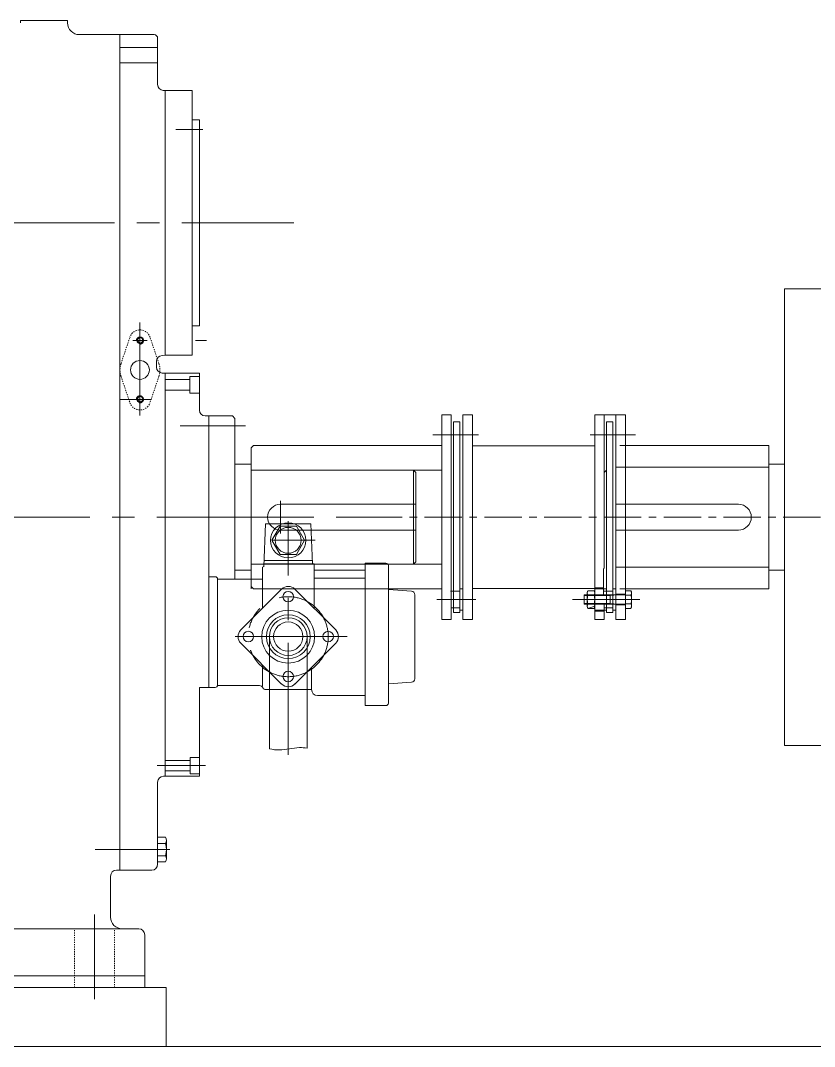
# Model space of a CAD drawing. Header units: inches. Extents: x 0 to 26418, y 0 to 20128.
# Drawn here: x 12150 to 12824, y 13113 to 13985 of the extents above; entities that cross this region are included whole.
import ezdxf

# ---------------------------------------------------------------- set-up
doc = ezdxf.new("R2010")
doc.units = ezdxf.units.IN
doc.header["$MEASUREMENT"] = 0
for name, pattern in [('ACAD_ISO02W100', [15, 12, -3]), ('CENTER', [50.8, 31.75, -6.35, 6.35, -6.35]), ('点画线', [18, 12, -2, 2, -2]), ('虚线', [2, 1, -1])]:
    doc.linetypes.add(name, pattern=pattern)
for name, color, linetype, lineweight in [('CAXA1', 5, 'CENTER', 5), ('中心线', 5, 'CENTER', 5), ('中心线层', 5, 'CENTER', 5), ('粗实线层', 7, 'Continuous', 5), ('细实线层', 7, 'Continuous', 5), ('虚线层', 6, 'ACAD_ISO02W100', 5)]:
    doc.layers.add(name, color=color, linetype=linetype, lineweight=lineweight)

msp = doc.modelspace()

# ---------------------------------------------------------------- linework, layer by layer
at = {"color": 7, "lineweight": 5}
for p, q in [((12234.24, 13262.51), (12234.24, 13972.64)), ((12234.24, 13972.64), (12234.24, 13935.14)), ((12266.26, 13969.64), (12266.26, 13930.22)), ((12272.74, 13925.14), (12270.99, 13925.23)), ((12272.74, 13900.14), (12272.74, 13925.14)), ((12272.74, 13925.14), (12295.73, 13925.14)), ((12272.74, 13925.14), (12295.73, 13925.14)), ((12272.74, 13700.14), (12272.74, 13925.14)), ((12295.73, 13925.14), (12295.73, 13700.14)), ((12301.73, 13900.14), (12301.73, 13725.13)), ((12798.99, 13607.51), (12798.99, 13756.68)), ((12798.99, 13756.68), (12849.86, 13756.68)), ((12295.73, 13740.13), (12295.73, 13702.63)), ((12295.73, 13740.13), (12295.73, 13725.13)), ((12301.73, 13739.77), (12301.73, 13726.49)), ((12295.74, 13725.14), (12295.73, 13725.14)), ((12295.73, 13725.13), (12301.73, 13725.13)), ((12251.24, 13715.64), (12248.24, 13712.64)), ((12248.24, 13712.79), (12248.25, 13712.95)), ((12248.24, 13712.64), (12248.24, 13712.79)), ((12254.23, 13712.79), (12248.24, 13712.64)), ((12248.24, 13712.64), (12248.78, 13712.64)), ((12248.25, 13712.95), (12248.27, 13713.11)), ((12248.27, 13713.11), (12248.3, 13713.26)), ((12248.3, 13713.26), (12248.34, 13713.41)), ((12248.34, 13713.41), (12248.38, 13713.56)), ((12248.38, 13713.56), (12248.44, 13713.71)), ((12248.44, 13713.71), (12248.5, 13713.86)), ((12248.5, 13713.86), (12248.56, 13714)), ((12248.56, 13714), (12248.64, 13714.14)), ((12248.64, 13714.14), (12248.72, 13714.27)), ((12248.72, 13714.27), (12248.81, 13714.4)), ((12248.78, 13712.64), (12251.24, 13710.18)), ((12248.78, 13712.51), (12248.78, 13712.64)), ((12248.78, 13712.64), (12251.24, 13710.18)), ((12248.79, 13712.38), (12248.78, 13712.51)), ((12248.81, 13712.25), (12248.79, 13712.38)), ((12248.81, 13714.4), (12248.91, 13714.53)), ((12248.83, 13712.13), (12248.81, 13712.25)), ((12248.86, 13712), (12248.83, 13712.13)), ((12248.9, 13711.88), (12248.86, 13712)), ((12248.94, 13711.76), (12248.9, 13711.88)), ((12248.91, 13714.53), (12249.01, 13714.64)), ((12248.99, 13711.64), (12248.94, 13711.76)), ((12249.05, 13711.52), (12248.99, 13711.64)), ((12249.01, 13714.64), (12249.12, 13714.76)), ((12249.11, 13711.41), (12249.05, 13711.52)), ((12249.17, 13711.3), (12249.11, 13711.41)), ((12249.12, 13714.76), (12249.23, 13714.87)), ((12249.25, 13711.19), (12249.17, 13711.3)), ((12249.23, 13714.87), (12249.35, 13714.97)), ((12249.33, 13711.09), (12249.25, 13711.19)), ((12249.41, 13710.99), (12249.33, 13711.09)), ((12249.35, 13714.97), (12249.47, 13715.06)), ((12249.5, 13710.9), (12249.41, 13710.99)), ((12249.47, 13715.06), (12249.6, 13715.15)), ((12249.59, 13710.81), (12249.5, 13710.9)), ((12249.69, 13710.73), (12249.59, 13710.81)), ((12249.6, 13715.15), (12249.74, 13715.24)), ((12249.79, 13710.65), (12249.69, 13710.73)), ((12249.74, 13715.24), (12249.87, 13715.31)), ((12249.9, 13710.58), (12249.79, 13710.65)), ((12249.87, 13715.31), (12250.02, 13715.38)), ((12250.01, 13710.51), (12249.9, 13710.58)), ((12250.12, 13710.45), (12250.01, 13710.51)), ((12250.02, 13715.38), (12250.16, 13715.44)), ((12250.24, 13710.39), (12250.12, 13710.45)), ((12250.16, 13715.44), (12250.31, 13715.49)), ((12250.36, 13710.34), (12250.24, 13710.39)), ((12250.31, 13715.49), (12250.46, 13715.54)), ((12250.48, 13710.3), (12250.36, 13710.34)), ((12250.46, 13715.54), (12250.61, 13715.57)), ((12250.6, 13710.26), (12250.48, 13710.3)), ((12250.73, 13710.23), (12250.6, 13710.26)), ((12250.61, 13715.57), (12250.77, 13715.6)), ((12250.85, 13710.21), (12250.73, 13710.23)), ((12250.77, 13715.6), (12250.92, 13715.62)), ((12250.98, 13710.19), (12250.85, 13710.21)), ((12250.92, 13715.62), (12251.08, 13715.63)), ((12251.11, 13710.18), (12250.98, 13710.19)), ((12251.08, 13715.63), (12251.24, 13715.64)), ((12251.24, 13710.18), (12251.11, 13710.18)), ((12251.24, 13709.64), (12251.24, 13715.64)), ((12251.24, 13715.64), (12251.39, 13715.63)), ((12251.24, 13709.64), (12254.24, 13712.64)), ((12251.24, 13710.18), (12251.24, 13709.64)), ((12251.39, 13709.64), (12251.24, 13709.64)), ((12251.39, 13715.63), (12251.55, 13715.62)), ((12251.55, 13709.65), (12251.39, 13709.64)), ((12251.55, 13715.62), (12251.71, 13715.6)), ((12251.71, 13709.67), (12251.55, 13709.65)), ((12251.71, 13715.6), (12251.86, 13715.57)), ((12251.86, 13709.7), (12251.71, 13709.67)), ((12251.86, 13715.57), (12252.01, 13715.54)), ((12252.01, 13709.74), (12251.86, 13709.7)), ((12252.01, 13715.54), (12252.16, 13715.49)), ((12252.16, 13709.78), (12252.01, 13709.74)), ((12252.16, 13715.49), (12252.31, 13715.44)), ((12252.31, 13709.84), (12252.16, 13709.78)), ((12252.31, 13715.44), (12252.46, 13715.38)), ((12252.46, 13709.9), (12252.31, 13709.84)), ((12252.46, 13715.38), (12252.6, 13715.31)), ((12252.6, 13709.96), (12252.46, 13709.9)), ((12252.6, 13715.31), (12252.74, 13715.24)), ((12252.74, 13710.04), (12252.6, 13709.96)), ((12252.74, 13715.24), (12252.87, 13715.15)), ((12252.87, 13710.12), (12252.74, 13710.04)), ((12252.87, 13715.15), (12253, 13715.06)), ((12253, 13710.21), (12252.87, 13710.12)), ((12253, 13715.06), (12253.12, 13714.97)), ((12253.12, 13710.31), (12253, 13710.21)), ((12253.12, 13714.97), (12253.24, 13714.87)), ((12253.24, 13710.41), (12253.12, 13710.31)), ((12253.24, 13714.87), (12253.36, 13714.76)), ((12253.36, 13710.52), (12253.24, 13710.41)), ((12253.36, 13714.76), (12253.47, 13714.64)), ((12253.47, 13710.63), (12253.36, 13710.52)), ((12253.47, 13714.64), (12253.57, 13714.53)), ((12253.57, 13710.75), (12253.47, 13710.63)), ((12253.57, 13714.53), (12253.66, 13714.4)), ((12253.66, 13710.87), (12253.57, 13710.75)), ((12253.66, 13714.4), (12253.75, 13714.27)), ((12253.75, 13711), (12253.66, 13710.87)), ((12253.75, 13714.27), (12253.83, 13714.14)), ((12253.83, 13711.14), (12253.75, 13711)), ((12253.83, 13714.14), (12253.91, 13714)), ((12253.91, 13711.28), (12253.83, 13711.14)), ((12253.91, 13714), (12253.98, 13713.86)), ((12253.98, 13711.42), (12253.91, 13711.28)), ((12253.98, 13713.86), (12254.04, 13713.71)), ((12254.04, 13711.56), (12253.98, 13711.42)), ((12254.04, 13713.71), (12254.09, 13713.56)), ((12254.09, 13711.71), (12254.04, 13711.56)), ((12254.09, 13713.56), (12254.13, 13713.41)), ((12254.13, 13711.86), (12254.09, 13711.71)), ((12254.13, 13713.41), (12254.17, 13713.26)), ((12254.17, 13712.01), (12254.13, 13711.86)), ((12254.17, 13713.26), (12254.2, 13713.11)), ((12254.2, 13712.17), (12254.17, 13712.01)), ((12254.2, 13713.11), (12254.22, 13712.95)), ((12254.22, 13712.32), (12254.2, 13712.17)), ((12254.22, 13712.95), (12254.23, 13712.79)), ((12254.23, 13712.48), (12254.22, 13712.32)), ((12254.24, 13712.64), (12254.23, 13712.48)), ((12269.98, 13699.97), (12272.74, 13700.14)), ((12272.74, 13700.14), (12295.73, 13700.14)), ((12265.24, 13694.97), (12265.24, 13690.01)), ((12301.74, 13685.01), (12270.24, 13685.01)), ((12272.74, 13685.01), (12272.74, 13342.31)), ((12301.74, 13682.01), (12293.74, 13682.01)), ((12293.74, 13682.01), (12293.74, 13668.01)), ((12301.74, 13685.01), (12301.74, 13653.51)), ((12293.74, 13679.51), (12272.74, 13679.51)), ((12251.2, 13665.64), (12248.2, 13662.64)), ((12248.68, 13664.27), (12248.77, 13664.4)), ((12248.77, 13664.4), (12248.87, 13664.53)), ((12248.87, 13664.53), (12248.97, 13664.64)), ((12248.97, 13664.64), (12249.08, 13664.76)), ((12249.08, 13664.76), (12249.19, 13664.87)), ((12249.19, 13664.87), (12249.31, 13664.97)), ((12249.31, 13664.97), (12249.43, 13665.06)), ((12249.43, 13665.06), (12249.56, 13665.15)), ((12249.56, 13665.15), (12249.7, 13665.24)), ((12249.7, 13665.24), (12249.84, 13665.31)), ((12249.84, 13665.31), (12249.98, 13665.38)), ((12249.98, 13665.38), (12250.12, 13665.44)), ((12250.12, 13665.44), (12250.27, 13665.49)), ((12250.27, 13665.49), (12250.42, 13665.54)), ((12250.42, 13665.54), (12250.57, 13665.57)), ((12250.57, 13665.57), (12250.73, 13665.6)), ((12250.73, 13665.6), (12250.88, 13665.62)), ((12250.88, 13665.62), (12251.04, 13665.63)), ((12251.04, 13665.63), (12251.2, 13665.64)), ((12251.2, 13659.64), (12251.2, 13665.64)), ((12251.2, 13665.64), (12251.35, 13665.63)), ((12251.35, 13665.63), (12251.51, 13665.62)), ((12251.51, 13665.62), (12251.67, 13665.6)), ((12251.67, 13665.6), (12251.82, 13665.57)), ((12251.82, 13665.57), (12251.97, 13665.54)), ((12251.97, 13665.54), (12252.12, 13665.49)), ((12252.12, 13665.49), (12252.27, 13665.44)), ((12252.27, 13665.44), (12252.42, 13665.38)), ((12252.42, 13665.38), (12252.56, 13665.31)), ((12252.56, 13665.31), (12252.7, 13665.24)), ((12252.7, 13665.24), (12252.83, 13665.15)), ((12252.83, 13665.15), (12252.96, 13665.06)), ((12252.96, 13665.06), (12253.09, 13664.97)), ((12253.09, 13664.97), (12253.21, 13664.87)), ((12253.21, 13664.87), (12253.32, 13664.76)), ((12253.32, 13664.76), (12253.43, 13664.64)), ((12253.43, 13664.64), (12253.53, 13664.53)), ((12253.53, 13664.53), (12253.62, 13664.4)), ((12253.62, 13664.4), (12253.71, 13664.27)), ((12293.74, 13670.51), (12272.74, 13670.51)), ((12301.74, 13668.01), (12293.74, 13668.01)), ((12248.2, 13662.79), (12248.21, 13662.95)), ((12248.2, 13662.64), (12248.2, 13662.79)), ((12254.19, 13662.79), (12248.2, 13662.64)), ((12248.2, 13662.64), (12248.74, 13662.64)), ((12248.21, 13662.95), (12248.23, 13663.11)), ((12248.23, 13663.11), (12248.26, 13663.26)), ((12248.26, 13663.26), (12248.3, 13663.41)), ((12248.3, 13663.41), (12248.34, 13663.56)), ((12248.34, 13663.56), (12248.4, 13663.71)), ((12248.4, 13663.71), (12248.46, 13663.86)), ((12248.46, 13663.86), (12248.52, 13664)), ((12248.52, 13664), (12248.6, 13664.14)), ((12248.6, 13664.14), (12248.68, 13664.27)), ((12248.74, 13662.64), (12251.2, 13660.18)), ((12248.74, 13662.51), (12248.74, 13662.64)), ((12248.74, 13662.64), (12251.2, 13660.18)), ((12248.75, 13662.38), (12248.74, 13662.51)), ((12248.77, 13662.25), (12248.75, 13662.38)), ((12248.79, 13662.13), (12248.77, 13662.25)), ((12248.82, 13662), (12248.79, 13662.13)), ((12248.86, 13661.88), (12248.82, 13662)), ((12248.9, 13661.76), (12248.86, 13661.88)), ((12248.95, 13661.64), (12248.9, 13661.76)), ((12249.01, 13661.52), (12248.95, 13661.64)), ((12249.07, 13661.41), (12249.01, 13661.52)), ((12249.14, 13661.3), (12249.07, 13661.41)), ((12249.21, 13661.19), (12249.14, 13661.3)), ((12249.29, 13661.09), (12249.21, 13661.19)), ((12249.37, 13660.99), (12249.29, 13661.09)), ((12249.46, 13660.9), (12249.37, 13660.99)), ((12249.55, 13660.81), (12249.46, 13660.9)), ((12249.65, 13660.73), (12249.55, 13660.81)), ((12249.75, 13660.65), (12249.65, 13660.73)), ((12249.86, 13660.58), (12249.75, 13660.65)), ((12249.97, 13660.51), (12249.86, 13660.58)), ((12250.08, 13660.45), (12249.97, 13660.51)), ((12250.2, 13660.39), (12250.08, 13660.45)), ((12250.32, 13660.34), (12250.2, 13660.39)), ((12250.44, 13660.3), (12250.32, 13660.34)), ((12250.56, 13660.26), (12250.44, 13660.3)), ((12250.69, 13660.23), (12250.56, 13660.26)), ((12250.81, 13660.21), (12250.69, 13660.23)), ((12250.94, 13660.19), (12250.81, 13660.21)), ((12251.07, 13660.18), (12250.94, 13660.19)), ((12251.2, 13660.18), (12251.07, 13660.18)), ((12251.2, 13659.64), (12254.2, 13662.64)), ((12251.2, 13660.18), (12251.2, 13659.64)), ((12251.35, 13659.64), (12251.2, 13659.64)), ((12251.51, 13659.65), (12251.35, 13659.64)), ((12251.67, 13659.67), (12251.51, 13659.65)), ((12251.82, 13659.7), (12251.67, 13659.67)), ((12251.97, 13659.74), (12251.82, 13659.7)), ((12252.12, 13659.78), (12251.97, 13659.74)), ((12252.27, 13659.84), (12252.12, 13659.78)), ((12252.42, 13659.9), (12252.27, 13659.84)), ((12252.56, 13659.96), (12252.42, 13659.9)), ((12252.7, 13660.04), (12252.56, 13659.96)), ((12252.83, 13660.12), (12252.7, 13660.04)), ((12252.96, 13660.21), (12252.83, 13660.12)), ((12253.09, 13660.31), (12252.96, 13660.21)), ((12253.21, 13660.41), (12253.09, 13660.31)), ((12253.32, 13660.52), (12253.21, 13660.41)), ((12253.43, 13660.63), (12253.32, 13660.52)), ((12253.53, 13660.75), (12253.43, 13660.63)), ((12253.62, 13660.87), (12253.53, 13660.75)), ((12253.71, 13661), (12253.62, 13660.87)), ((12253.71, 13664.27), (12253.8, 13664.14)), ((12253.8, 13661.14), (12253.71, 13661)), ((12253.8, 13664.14), (12253.87, 13664)), ((12253.87, 13661.28), (12253.8, 13661.14)), ((12253.87, 13664), (12253.94, 13663.86)), ((12253.94, 13661.42), (12253.87, 13661.28)), ((12253.94, 13663.86), (12254, 13663.71)), ((12254, 13661.56), (12253.94, 13661.42)), ((12254, 13663.71), (12254.05, 13663.56)), ((12254.05, 13661.71), (12254, 13661.56)), ((12254.05, 13663.56), (12254.1, 13663.41)), ((12254.1, 13661.86), (12254.05, 13661.71)), ((12254.1, 13663.41), (12254.13, 13663.26)), ((12254.13, 13662.01), (12254.1, 13661.86)), ((12254.13, 13663.26), (12254.16, 13663.11)), ((12254.16, 13662.17), (12254.13, 13662.01)), ((12254.16, 13663.11), (12254.18, 13662.95)), ((12254.18, 13662.32), (12254.16, 13662.17)), ((12254.18, 13662.95), (12254.19, 13662.79)), ((12254.19, 13662.48), (12254.18, 13662.32)), ((12254.2, 13662.64), (12254.19, 13662.48)), ((12329.74, 13648.51), (12306.74, 13648.51)), ((12309.74, 13648.51), (12309.74, 13631.51)), ((12309.74, 13648.51), (12309.74, 13417.83)), ((12507.74, 13649.51), (12507.74, 13475.51)), ((12513.74, 13649.51), (12507.74, 13649.51)), ((12515.74, 13649.51), (12507.74, 13649.51)), ((12515.74, 13649.51), (12515.74, 13475.51)), ((12525.74, 13649.51), (12525.74, 13475.51)), ((12533.74, 13649.51), (12525.74, 13649.51)), ((12533.74, 13649.51), (12533.74, 13475.51)), ((12637.74, 13649.51), (12637.74, 13475.51)), ((12637.74, 13649.51), (12645.74, 13649.51)), ((12663.74, 13649.51), (12637.74, 13649.51)), ((12645.74, 13649.51), (12645.74, 13519.01)), ((12655.74, 13475.51), (12655.74, 13649.51)), ((12655.74, 13649.51), (12663.74, 13649.51)), ((12663.74, 13475.51), (12663.74, 13649.51)), ((12331.74, 13646.51), (12331.74, 13517.5)), ((12517.74, 13481.51), (12517.74, 13643.51)), ((12517.74, 13643.51), (12523.04, 13643.51)), ((12523.04, 13481.51), (12523.04, 13643.51)), ((12647.74, 13481.51), (12647.74, 13643.51)), ((12647.74, 13643.51), (12653.04, 13643.51)), ((12653.04, 13481.51), (12653.04, 13643.51)), ((12347.74, 13623.51), (12345.74, 13621.51)), ((12345.74, 13607.51), (12345.74, 13621.51)), ((12507.74, 13623.51), (12347.74, 13623.51)), ((12637.74, 13623.01), (12533.74, 13623.01)), ((12785.74, 13623.51), (12658.99, 13623.51)), ((12785.74, 13607.51), (12785.74, 13623.51)), ((12345.74, 13607.51), (12331.74, 13607.51)), ((12345.74, 13607.51), (12345.74, 13517.51)), ((12345.74, 13607.51), (12345.74, 13501.51)), ((12655.74, 13562.51), (12655.74, 13605.01)), ((12655.74, 13605.01), (12785.74, 13605.01)), ((12785.74, 13562.51), (12785.74, 13607.51)), ((12785.74, 13607.51), (12798.99, 13607.51)), ((12785.74, 13605.01), (12785.74, 13520.01)), ((12798.99, 13607.51), (12798.99, 13567.59)), ((12507.74, 13602.51), (12345.74, 13602.51)), ((12483.74, 13602.51), (12485.74, 13600.51)), ((12483.74, 13602.51), (12483.74, 13522.51)), ((12485.74, 13600.51), (12485.74, 13524.51)), ((12647.74, 13602.51), (12645.74, 13600.51)), ((12485.74, 13573.51), (12370.74, 13573.51)), ((12655.74, 13573.51), (12759.74, 13573.51)), ((12655.74, 13520.01), (12655.74, 13562.51)), ((12785.74, 13562.51), (12785.74, 13517.51)), ((12798.99, 13567.59), (12798.99, 13368.34)), ((12357.9, 13556.93), (12356.63, 13520.69)), ((12357.9, 13556.93), (12396.58, 13556.93)), ((12370.31, 13554.83), (12363.38, 13542.83)), ((12485.74, 13551.51), (12370.09, 13551.51)), ((12384.17, 13554.83), (12370.31, 13554.83)), ((12391.1, 13542.83), (12384.17, 13554.83)), ((12396.58, 13556.93), (12397.77, 13522.83)), ((12655.74, 13551.51), (12759.74, 13551.51)), ((12363.38, 13542.83), (12370.31, 13530.83)), ((12384.17, 13530.83), (12391.1, 13542.83)), ((12397.67, 13525.83), (12356.81, 13525.83)), ((12370.31, 13530.83), (12384.17, 13530.83)), ((12345.74, 13517.51), (12331.74, 13517.51)), ((12345.74, 13517.51), (12331.74, 13517.51)), ((12331.74, 13509.83), (12331.74, 13517.5)), ((12507.74, 13522.51), (12345.74, 13522.51)), ((12345.74, 13517.51), (12345.74, 13503.51)), ((12355.25, 13485), (12355.25, 13520.12)), ((12399.23, 13522.83), (12356.81, 13522.83)), ((12399.23, 13485), (12399.23, 13522.83)), ((12399.23, 13517.54), (12442.75, 13517.54)), ((12442.75, 13402.33), (12442.75, 13523.43)), ((12442.75, 13523.43), (12460.31, 13523.43)), ((12462.31, 13404.33), (12462.31, 13521.43)), ((12483.74, 13522.51), (12485.74, 13524.51)), ((12645.04, 13496.51), (12645.04, 13519.01)), ((12785.74, 13520.01), (12655.74, 13520.01)), ((12785.74, 13517.51), (12785.74, 13501.51)), ((12785.74, 13517.51), (12798.99, 13517.51)), ((12315.24, 13511.83), (12309.74, 13511.83)), ((12317.24, 13419.83), (12317.24, 13509.83)), ((12317.24, 13509.83), (12355.25, 13509.83)), ((12442.75, 13510.78), (12399.23, 13510.78)), ((12336.94, 13466.69), (12371.58, 13501.33)), ((12347.74, 13501.51), (12345.74, 13503.51)), ((12507.74, 13501.51), (12347.74, 13501.51)), ((12382.9, 13501.33), (12417.55, 13466.69)), ((12481.94, 13499.62), (12462.31, 13500.95)), ((12523.04, 13499.51), (12515.04, 13499.51)), ((12525.74, 13501.51), (12523.04, 13501.51)), ((12533.74, 13502.01), (12637.74, 13502.01)), ((12631.94, 13500.01), (12631.34, 13498.14)), ((12631.94, 13500.01), (12631.34, 13498.14)), ((12631.37, 13498.6), (12631.38, 13498.67)), ((12631.38, 13498.67), (12631.39, 13498.74)), ((12631.39, 13498.74), (12631.41, 13498.8)), ((12631.41, 13498.8), (12631.42, 13498.87)), ((12631.42, 13498.87), (12631.44, 13498.93)), ((12631.44, 13498.93), (12631.45, 13499)), ((12631.45, 13499), (12631.47, 13499.06)), ((12631.47, 13499.06), (12631.49, 13499.12)), ((12631.49, 13499.12), (12631.51, 13499.19)), ((12631.51, 13499.19), (12631.53, 13499.25)), ((12631.53, 13499.25), (12631.56, 13499.31)), ((12631.56, 13499.31), (12631.58, 13499.37)), ((12631.58, 13499.37), (12631.61, 13499.44)), ((12631.61, 13499.44), (12631.64, 13499.5)), ((12631.64, 13499.5), (12631.67, 13499.56)), ((12631.67, 13499.56), (12631.7, 13499.62)), ((12631.7, 13499.62), (12631.73, 13499.68)), ((12631.73, 13499.68), (12631.76, 13499.73)), ((12631.76, 13499.73), (12631.79, 13499.79)), ((12631.79, 13499.79), (12631.83, 13499.85)), ((12631.83, 13499.85), (12631.86, 13499.9)), ((12631.86, 13499.9), (12631.9, 13499.96)), ((12631.9, 13499.96), (12631.94, 13500.01)), ((12637.13, 13500.01), (12631.94, 13500.01)), ((12637.13, 13500.01), (12631.94, 13500.01)), ((12637.74, 13498.14), (12637.13, 13500.01)), ((12637.13, 13500.01), (12637.17, 13499.96)), ((12637.74, 13498.14), (12637.13, 13500.01)), ((12637.17, 13499.96), (12637.21, 13499.9)), ((12637.21, 13499.9), (12637.25, 13499.85)), ((12637.25, 13499.85), (12637.28, 13499.79)), ((12637.28, 13499.79), (12637.31, 13499.73)), ((12637.31, 13499.73), (12637.35, 13499.68)), ((12637.35, 13499.68), (12637.38, 13499.62)), ((12637.38, 13499.62), (12637.41, 13499.56)), ((12637.41, 13499.56), (12637.44, 13499.5)), ((12637.44, 13499.5), (12637.46, 13499.44)), ((12637.46, 13499.44), (12637.49, 13499.37)), ((12637.49, 13499.37), (12637.52, 13499.31)), ((12637.52, 13499.31), (12637.54, 13499.25)), ((12637.54, 13499.25), (12637.56, 13499.19)), ((12637.56, 13499.19), (12637.58, 13499.12)), ((12637.58, 13499.12), (12637.6, 13499.06)), ((12637.6, 13499.06), (12637.62, 13499)), ((12637.62, 13499), (12637.64, 13498.93)), ((12637.64, 13498.93), (12637.65, 13498.87)), ((12637.65, 13498.87), (12637.67, 13498.8)), ((12637.67, 13498.8), (12637.68, 13498.74)), ((12637.68, 13498.74), (12637.69, 13498.67)), ((12637.69, 13498.67), (12637.7, 13498.6)), ((12645.04, 13502.51), (12637.74, 13502.51)), ((12647.74, 13501.51), (12637.74, 13501.51)), ((12653.04, 13499.51), (12645.04, 13499.51)), ((12655.74, 13501.51), (12653.04, 13501.51)), ((12785.74, 13501.51), (12658.99, 13501.51)), ((12668.44, 13500.01), (12663.74, 13500.01)), ((12663.74, 13500.01), (12663.74, 13500.01)), ((12663.74, 13500.01), (12663.74, 13496.51)), ((12663.74, 13500.01), (12663.74, 13485)), ((12668.44, 13500.01), (12663.74, 13500.01)), ((12669.04, 13498.14), (12668.44, 13500.01)), ((12668.44, 13500.01), (12668.48, 13499.96)), ((12669.04, 13498.14), (12668.44, 13500.01)), ((12668.48, 13499.96), (12668.51, 13499.9)), ((12668.51, 13499.9), (12668.55, 13499.85)), ((12668.55, 13499.85), (12668.59, 13499.79)), ((12668.59, 13499.79), (12668.62, 13499.73)), ((12668.62, 13499.73), (12668.65, 13499.68)), ((12668.65, 13499.68), (12668.68, 13499.62)), ((12668.68, 13499.62), (12668.71, 13499.56)), ((12668.71, 13499.56), (12668.74, 13499.5)), ((12668.74, 13499.5), (12668.77, 13499.44)), ((12668.77, 13499.44), (12668.79, 13499.37)), ((12668.79, 13499.37), (12668.82, 13499.31)), ((12668.82, 13499.31), (12668.84, 13499.25)), ((12668.84, 13499.25), (12668.87, 13499.19)), ((12668.87, 13499.19), (12668.89, 13499.12)), ((12668.89, 13499.12), (12668.91, 13499.06)), ((12668.91, 13499.06), (12668.92, 13499)), ((12668.92, 13499), (12668.94, 13498.93)), ((12668.94, 13498.93), (12668.96, 13498.87)), ((12668.96, 13498.87), (12668.97, 13498.8)), ((12668.97, 13498.8), (12668.99, 13498.74)), ((12668.99, 13498.74), (12669, 13498.67)), ((12669, 13498.67), (12669.01, 13498.6)), ((12484.74, 13425.23), (12484.74, 13496.62)), ((12650.74, 13496.51), (12628.74, 13496.51)), ((12628.74, 13496.51), (12628.74, 13496.51)), ((12628.74, 13496.51), (12628.74, 13495.91)), ((12663.74, 13496.51), (12628.74, 13496.51)), ((12628.74, 13496.51), (12628.74, 13488.51)), ((12628.74, 13495.91), (12628.74, 13495.91)), ((12628.74, 13495.91), (12628.74, 13492.51)), ((12628.74, 13492.51), (12628.74, 13489.11)), ((12631.34, 13498.34), (12631.35, 13498.4)), ((12631.34, 13498.27), (12631.34, 13498.34)), ((12631.34, 13498.2), (12631.34, 13498.27)), ((12631.34, 13498.14), (12631.34, 13498.2)), ((12631.34, 13498.14), (12631.34, 13492.51)), ((12631.34, 13486.88), (12631.34, 13498.14)), ((12631.34, 13492.51), (12631.34, 13486.88)), ((12631.35, 13498.47), (12631.36, 13498.54)), ((12631.35, 13498.4), (12631.35, 13498.47)), ((12631.36, 13498.54), (12631.37, 13498.6)), ((12631.94, 13496.26), (12637.13, 13496.26)), ((12637.7, 13498.6), (12637.71, 13498.54)), ((12637.71, 13498.54), (12637.72, 13498.47)), ((12637.72, 13498.47), (12637.73, 13498.4)), ((12637.73, 13498.4), (12637.73, 13498.34)), ((12637.73, 13498.34), (12637.73, 13498.27)), ((12637.73, 13498.27), (12637.74, 13498.2)), ((12637.74, 13498.2), (12637.74, 13498.14)), ((12637.74, 13492.51), (12637.74, 13498.14)), ((12637.74, 13486.88), (12637.74, 13498.14)), ((12637.74, 13486.88), (12637.74, 13492.51)), ((12637.74, 13492.51), (12637.74, 13492.51)), ((12656.99, 13496.51), (12650.74, 13496.51)), ((12650.74, 13496.51), (12650.74, 13496.51)), ((12650.74, 13496.51), (12650.74, 13488.51)), ((12663.74, 13497.01), (12655.74, 13497.01)), ((12663.74, 13496.51), (12656.99, 13496.51)), ((12656.99, 13496.51), (12656.99, 13496.51)), ((12663.74, 13496.51), (12663.74, 13496.51)), ((12663.74, 13496.51), (12663.74, 13488.51)), ((12668.44, 13496.26), (12663.74, 13496.26)), ((12669.01, 13498.6), (12669.02, 13498.54)), ((12669.02, 13498.54), (12669.02, 13498.47)), ((12669.02, 13498.47), (12669.03, 13498.4)), ((12669.03, 13498.4), (12669.03, 13498.34)), ((12669.03, 13498.34), (12669.04, 13498.27)), ((12669.04, 13498.27), (12669.04, 13498.2)), ((12669.04, 13498.2), (12669.04, 13498.14)), ((12669.04, 13492.51), (12669.04, 13498.14)), ((12669.04, 13498.14), (12669.04, 13486.88)), ((12669.04, 13486.88), (12669.04, 13492.51)), ((12669.04, 13492.51), (12669.04, 13492.51)), ((12523.04, 13485.51), (12515.73, 13485.51)), ((12517.74, 13481.51), (12523.04, 13481.51)), ((12525.74, 13483.51), (12523.04, 13483.51)), ((12628.74, 13489.11), (12628.74, 13489.11)), ((12628.74, 13489.11), (12628.74, 13488.51)), ((12628.74, 13488.51), (12628.74, 13488.51)), ((12628.74, 13488.51), (12650.74, 13488.51)), ((12663.74, 13488.51), (12628.74, 13488.51)), ((12631.34, 13486.88), (12631.94, 13485)), ((12631.34, 13486.81), (12631.34, 13486.88)), ((12631.34, 13486.88), (12631.94, 13485)), ((12631.34, 13486.75), (12631.34, 13486.81)), ((12631.34, 13486.68), (12631.34, 13486.75)), ((12631.35, 13486.61), (12631.34, 13486.68)), ((12631.35, 13486.55), (12631.35, 13486.61)), ((12631.36, 13486.48), (12631.35, 13486.55)), ((12631.37, 13486.41), (12631.36, 13486.48)), ((12631.38, 13486.35), (12631.37, 13486.41)), ((12631.39, 13486.28), (12631.38, 13486.35)), ((12631.41, 13486.22), (12631.39, 13486.28)), ((12631.42, 13486.15), (12631.41, 13486.22)), ((12631.44, 13486.09), (12631.42, 13486.15)), ((12631.45, 13486.02), (12631.44, 13486.09)), ((12631.47, 13485.96), (12631.45, 13486.02)), ((12631.49, 13485.89), (12631.47, 13485.96)), ((12631.51, 13485.83), (12631.49, 13485.89)), ((12631.53, 13485.77), (12631.51, 13485.83)), ((12631.56, 13485.71), (12631.53, 13485.77)), ((12631.58, 13485.64), (12631.56, 13485.71)), ((12631.61, 13485.58), (12631.58, 13485.64)), ((12631.64, 13485.52), (12631.61, 13485.58)), ((12631.67, 13485.46), (12631.64, 13485.52)), ((12631.7, 13485.4), (12631.67, 13485.46)), ((12631.73, 13485.34), (12631.7, 13485.4)), ((12631.76, 13485.28), (12631.73, 13485.34)), ((12631.79, 13485.23), (12631.76, 13485.28)), ((12631.83, 13485.17), (12631.79, 13485.23)), ((12631.86, 13485.11), (12631.83, 13485.17)), ((12631.9, 13485.06), (12631.86, 13485.11)), ((12631.94, 13485), (12631.9, 13485.06)), ((12631.94, 13488.76), (12637.13, 13488.76)), ((12631.94, 13485), (12637.74, 13486.88)), ((12637.13, 13485), (12631.94, 13485)), ((12637.13, 13485), (12637.74, 13486.88)), ((12637.17, 13485.06), (12637.13, 13485)), ((12637.21, 13485.11), (12637.17, 13485.06)), ((12637.25, 13485.17), (12637.21, 13485.11)), ((12637.28, 13485.23), (12637.25, 13485.17)), ((12637.31, 13485.28), (12637.28, 13485.23)), ((12637.35, 13485.34), (12637.31, 13485.28)), ((12637.38, 13485.4), (12637.35, 13485.34)), ((12637.41, 13485.46), (12637.38, 13485.4)), ((12637.44, 13485.52), (12637.41, 13485.46)), ((12637.46, 13485.58), (12637.44, 13485.52)), ((12637.49, 13485.64), (12637.46, 13485.58)), ((12637.52, 13485.71), (12637.49, 13485.64)), ((12637.54, 13485.77), (12637.52, 13485.71)), ((12637.56, 13485.83), (12637.54, 13485.77)), ((12637.58, 13485.89), (12637.56, 13485.83)), ((12637.6, 13485.96), (12637.58, 13485.89)), ((12637.62, 13486.02), (12637.6, 13485.96)), ((12637.64, 13486.09), (12637.62, 13486.02)), ((12637.65, 13486.15), (12637.64, 13486.09)), ((12637.67, 13486.22), (12637.65, 13486.15)), ((12637.68, 13486.28), (12637.67, 13486.22)), ((12637.69, 13486.35), (12637.68, 13486.28)), ((12637.7, 13486.41), (12637.69, 13486.35)), ((12637.71, 13486.48), (12637.7, 13486.41)), ((12637.72, 13486.55), (12637.71, 13486.48)), ((12637.73, 13486.61), (12637.72, 13486.55)), ((12637.74, 13486.81), (12637.73, 13486.75)), ((12637.73, 13486.75), (12637.73, 13486.68)), ((12637.73, 13486.68), (12637.73, 13486.61)), ((12637.74, 13486.88), (12637.74, 13486.81)), ((12647.74, 13483.51), (12637.74, 13483.51)), ((12645.74, 13482.51), (12637.74, 13482.51)), ((12645.74, 13488.51), (12645.74, 13475.51)), ((12653.04, 13485.51), (12645.74, 13485.51)), ((12647.74, 13481.51), (12653.04, 13481.51)), ((12650.74, 13488.51), (12656.99, 13488.51)), ((12655.74, 13483.51), (12653.04, 13483.51)), ((12663.74, 13488.01), (12655.74, 13488.01)), ((12656.99, 13488.51), (12656.99, 13488.51)), ((12656.99, 13488.51), (12663.74, 13488.51)), ((12668.44, 13488.76), (12663.74, 13488.76)), ((12663.74, 13488.51), (12663.74, 13488.51)), ((12663.74, 13488.51), (12663.74, 13485)), ((12663.74, 13485), (12663.74, 13485)), ((12663.74, 13485), (12668.44, 13485)), ((12668.44, 13485), (12663.74, 13485)), ((12668.44, 13485), (12669.04, 13486.88)), ((12668.44, 13485), (12669.04, 13486.88)), ((12668.48, 13485.06), (12668.44, 13485)), ((12668.51, 13485.11), (12668.48, 13485.06)), ((12668.55, 13485.17), (12668.51, 13485.11)), ((12668.59, 13485.23), (12668.55, 13485.17)), ((12668.62, 13485.28), (12668.59, 13485.23)), ((12668.65, 13485.34), (12668.62, 13485.28)), ((12668.68, 13485.4), (12668.65, 13485.34)), ((12668.71, 13485.46), (12668.68, 13485.4)), ((12668.74, 13485.52), (12668.71, 13485.46)), ((12668.77, 13485.58), (12668.74, 13485.52)), ((12668.79, 13485.64), (12668.77, 13485.58)), ((12668.82, 13485.71), (12668.79, 13485.64)), ((12668.84, 13485.77), (12668.82, 13485.71)), ((12668.87, 13485.83), (12668.84, 13485.77)), ((12668.89, 13485.89), (12668.87, 13485.83)), ((12668.91, 13485.96), (12668.89, 13485.89)), ((12668.92, 13486.02), (12668.91, 13485.96)), ((12668.94, 13486.09), (12668.92, 13486.02)), ((12668.96, 13486.15), (12668.94, 13486.09)), ((12668.97, 13486.22), (12668.96, 13486.15)), ((12668.99, 13486.28), (12668.97, 13486.22)), ((12669, 13486.35), (12668.99, 13486.28)), ((12669.01, 13486.41), (12669, 13486.35)), ((12669.02, 13486.48), (12669.01, 13486.41)), ((12669.03, 13486.61), (12669.02, 13486.55)), ((12669.02, 13486.55), (12669.02, 13486.48)), ((12669.04, 13486.75), (12669.03, 13486.68)), ((12669.03, 13486.68), (12669.03, 13486.61)), ((12669.04, 13486.88), (12669.04, 13486.81)), ((12669.04, 13486.81), (12669.04, 13486.75)), ((12515.74, 13475.51), (12507.74, 13475.51)), ((12533.74, 13475.51), (12525.74, 13475.51)), ((12637.74, 13475.51), (12645.74, 13475.51)), ((12655.74, 13475.51), (12663.74, 13475.51)), ((12371.58, 13420.72), (12336.94, 13455.37)), ((12382.9, 13420.72), (12417.55, 13455.37)), ((12355.25, 13418.93), (12355.25, 13437.05)), ((12397.05, 13434.88), (12397.05, 13415.93)), ((12481.94, 13422.24), (12462.31, 13420.91)), ((12315.24, 13417.83), (12301.74, 13417.83)), ((12301.74, 13417.83), (12301.74, 13342.31)), ((12317.24, 13419.33), (12352.85, 13419.33)), ((12397.05, 13415.93), (12358.25, 13415.93)), ((12442.75, 13410.93), (12402.05, 13410.93)), ((12460.31, 13402.33), (12442.75, 13402.33)), ((12798.99, 13368.34), (12849.86, 13368.34)), ((12272.74, 13355.81), (12288.29, 13355.81)), ((12288.29, 13355.81), (12293.79, 13355.81)), ((12293.79, 13358.31), (12293.79, 13344.31)), ((12293.79, 13358.31), (12301.74, 13358.31)), ((12271.24, 13342.31), (12301.74, 13342.31)), ((12293.79, 13346.81), (12272.74, 13346.81)), ((12272.74, 13346.81), (12288.29, 13346.81)), ((12293.79, 13344.31), (12301.74, 13344.31)), ((12266.24, 13267.51), (12266.24, 13337.31)), ((12266.24, 13290.4), (12266.24, 13269.62)), ((12272.97, 13290.4), (12266.24, 13290.4)), ((12266.24, 13286.01), (12266.24, 13274.01)), ((12272.97, 13285.2), (12266.24, 13285.2)), ((12273.74, 13287.8), (12273.74, 13272.21)), ((12272.97, 13274.81), (12266.24, 13274.81)), ((12272.97, 13269.62), (12266.24, 13269.62)), ((12226.24, 13222.63), (12226.24, 13257.51)), ((12261.24, 13262.51), (12231.24, 13262.51)), ((12236.07, 13212.63), (11809.24, 13212.63)), ((12236.24, 13212.63), (12250.28, 13212.63)), ((12255.24, 13207.63), (12255.24, 13162.63)), ((12057.74, 13172.63), (12255.24, 13172.63)), ((12273.5, 13162.63), (11770.24, 13162.63)), ((11790.24, 13162.63), (12255.24, 13162.63)), ((12273.5, 13112.63), (12273.5, 13162.63)), ((14450.24, 13112.63), (11770.24, 13112.63))]:
    msp.add_line(p, q, dxfattribs=at)
for centre, radius in [((12251.24, 13712.64), 2.46), ((12251.24, 13687.64), 8), ((12251.2, 13662.64), 2.46), ((12377.24, 13542.83), 15), ((12377.24, 13542.83), 11), ((12377.24, 13494.93), 4.5), ((12377.19, 13460.93), 22.5), ((12377.24, 13460.93), 18.6), ((12377.24, 13461.03), 16), ((12377.24, 13461.03), 12.5), ((12343.34, 13461.03), 4.5), ((12411.14, 13461.03), 4.5), ((12377.24, 13427.13), 4.5)]:
    msp.add_circle(centre, radius, dxfattribs=at)
for centre, radius, start, end in [((12263.26, 13969.64), 3, 360, 90), ((12270.24, 13694.97), 5, 93, 180), ((12306.74, 13653.51), 5, 180, 270), ((12370.74, 13562.51), 11, 90, 270), ((12759.74, 13562.51), 11, 270, 90), ((12377.24, 13464.83), 59.5, 110.15664, 111.6848), ((12460.31, 13521.43), 2, 0, 90), ((12315.24, 13509.83), 2, 0, 90), ((12377.24, 13495.68), 8, 45, 135), ((12481.74, 13496.62), 3, 0, 86.13391), ((12634.56, 13498.14), 3.23, 144.42999, 215.57001), ((12634.51, 13498.14), 3.23, 324.42999, 35.57001), ((12665.82, 13498.14), 3.23, 324.42999, 35.57001), ((12643.34, 13492.51), 12, 161.77609, 198.22391), ((12625.74, 13492.51), 12, 341.77609, 18.22391), ((12657.04, 13492.51), 12, 341.77609, 18.22391), ((12634.56, 13486.88), 3.23, 144.42999, 215.57001), ((12634.51, 13486.88), 3.23, 324.42999, 35.57001), ((12665.82, 13486.88), 3.23, 324.42999, 35.57001), ((12342.59, 13461.03), 8, 135, 225), ((12411.89, 13461.03), 8, 315, 45), ((12377.24, 13426.38), 8, 225, 315), ((12481.74, 13425.23), 3, 273.86609, 0), ((12315.24, 13419.83), 2, 270, 0), ((12352.85, 13416.33), 3, 25.67889, 90.00017), ((12358.25, 13418.93), 3, 205.67933, 270), ((12402.05, 13415.93), 5, 180, 270), ((12460.31, 13404.33), 2, 270, 0), ((12271.24, 13337.31), 5, 90, 180), ((12268.95, 13287.8), 4.79, 327.13277, 32.86723), ((12255.74, 13280.01), 18, 343.22135, 16.77865), ((12268.95, 13272.21), 4.79, 327.13277, 32.86723), ((12261.24, 13267.51), 5, 270, 0), ((12231.24, 13257.51), 5, 90, 180), ((12236.24, 13222.63), 10, 180, 270), ((12250.24, 13207.63), 5, 0, 90)]:
    msp.add_arc(centre, radius, start, end, dxfattribs=at)
msp.add_point((12301.73, 13812.63), dxfattribs=at)
at = {"layer": 'CAXA1', "linetype": 'CENTER', "lineweight": 5, "ltscale": 3}
for p, q in [((12281.65, 13892.15), (12304.62, 13892.15)), ((12382.03, 13812.64), (9131.59, 13812.64)), ((12251.24, 13728.11), (12251.24, 13649.03)), ((12298.37, 13712.64), (12307.92, 13712.64)), ((12261.06, 13662.64), (12234.44, 13662.64)), ((12341.02, 13640.01), (12285.53, 13640.01)), ((12334.45, 13640.01), (12305.53, 13640.01)), ((12500.2, 13632.51), (12538.9, 13632.51)), ((12633.87, 13632.51), (12672.47, 13632.51)), ((12370.74, 13548.51), (12370.74, 13576.51)), ((11808.48, 13562.51), (12442.31, 13562.51)), ((12384.74, 13562.51), (12356.74, 13562.51)), ((12377.19, 13360.59), (12377.19, 13559.1)), ((12400.24, 13542.83), (12364.24, 13542.83)), ((12503.51, 13492.51), (12536.68, 13492.51)), ((12672.04, 13492.51), (12618.92, 13492.51)), ((12634.36, 13492.51), (12676.16, 13492.51)), ((12427.25, 13461.03), (12327.23, 13461.03)), ((12265.98, 13351.31), (12306.96, 13351.31)), ((12276.74, 13280.01), (12213.24, 13280.01)), ((12212.74, 13224.94), (12212.74, 13152.79))]:
    msp.add_line(p, q, dxfattribs=at)
msp.add_circle((12377.24, 13460.93), 34, dxfattribs=at)
at = {"layer": '中心线', "lineweight": 5}
msp.add_line((12442.31, 13562.51), (15383.62, 13562.51), dxfattribs=at)
at = {"layer": '中心线层', "color": 7, "linetype": '点画线', "lineweight": 5}
for p, q in [((12251.24, 13706.64), (12251.24, 13718.64)), ((12245.24, 13712.64), (12257.24, 13712.64)), ((12251.2, 13656.64), (12251.2, 13668.64)), ((12245.2, 13662.64), (12257.2, 13662.64)), ((12638.34, 13492.51), (12628.34, 13492.51))]:
    msp.add_line(p, q, dxfattribs=at)
at = {"layer": '粗实线层', "color": 7, "lineweight": 5}
msp.add_line((12331.74, 13646.51), (12329.74, 13648.51), dxfattribs=at)
at = {"layer": '细实线层', "color": 7, "lineweight": 5}
for p, q in [((12149.74, 13984.64), (12189.74, 13984.64)), ((12149.74, 13982.64), (12149.74, 13984.64)), ((12189.74, 13984.64), (12189.74, 13982.64)), ((12199.74, 13972.64), (12263.33, 13972.64)), ((12212.24, 13972.64), (12212.24, 13972.64)), ((12266.26, 13961.64), (12234.24, 13961.64)), ((12266.26, 13948.64), (12234.24, 13948.64)), ((12301.73, 13900.14), (12295.73, 13900.14)), ((12650.74, 13495.91), (12628.74, 13495.91)), ((12650.74, 13495.91), (12656.99, 13496.51)), ((12650.74, 13489.11), (12628.74, 13489.11)), ((12656.99, 13488.51), (12650.74, 13489.11)), ((12361.28, 13459.92), (12361.28, 13365.66)), ((12393.24, 13461.91), (12393.24, 13366.08))]:
    msp.add_line(p, q, dxfattribs=at)
for centre, radius, start, end in [((12199.74, 13982.64), 10, 180, 270), ((12271.26, 13930.22), 5, 180, 267), ((12251.24, 13712.64), 3, 260, 180), ((12270.24, 13690.01), 5, 180, 270), ((12251.2, 13662.64), 3, 260, 180)]:
    msp.add_arc(centre, radius, start, end, dxfattribs=at)
msp.add_open_spline([(12393.28, 13366.08), (12391.14, 13366.47), (12386.09, 13366.98), (12378.29, 13365.66), (12369.81, 13364.22), (12364.06, 13365), (12361.28, 13365.66)], degree=3, knots=[0, 0, 0, 0, 3721.832968, 8622.072116, 13522.311264, 18422.550413, 18422.550413, 18422.550413, 18422.550413], dxfattribs=at)
at = {"layer": '虚线层', "color": 7, "linetype": '虚线', "lineweight": 5}
for p, q in [((12235.13, 13693.08), (12242.71, 13715.52)), ((12267.34, 13693.08), (12259.76, 13715.52)), ((12235.13, 13682.2), (12242.71, 13659.76)), ((12267.34, 13682.2), (12259.76, 13659.76)), ((12195.74, 13162.63), (12195.74, 13212.63)), ((12229.74, 13162.63), (12229.74, 13212.63))]:
    msp.add_line(p, q, dxfattribs=at)
for centre, radius, start, end in [((12251.24, 13712.64), 9, 18.66294, 161.33707), ((12251.24, 13687.64), 17, 161.33707, 198.66293), ((12251.24, 13687.64), 17, 341.33707, 18.66293), ((12251.24, 13662.64), 9, 198.66294, 341.33707)]:
    msp.add_arc(centre, radius, start, end, dxfattribs=at)

doc.saveas('drawing.dxf')
